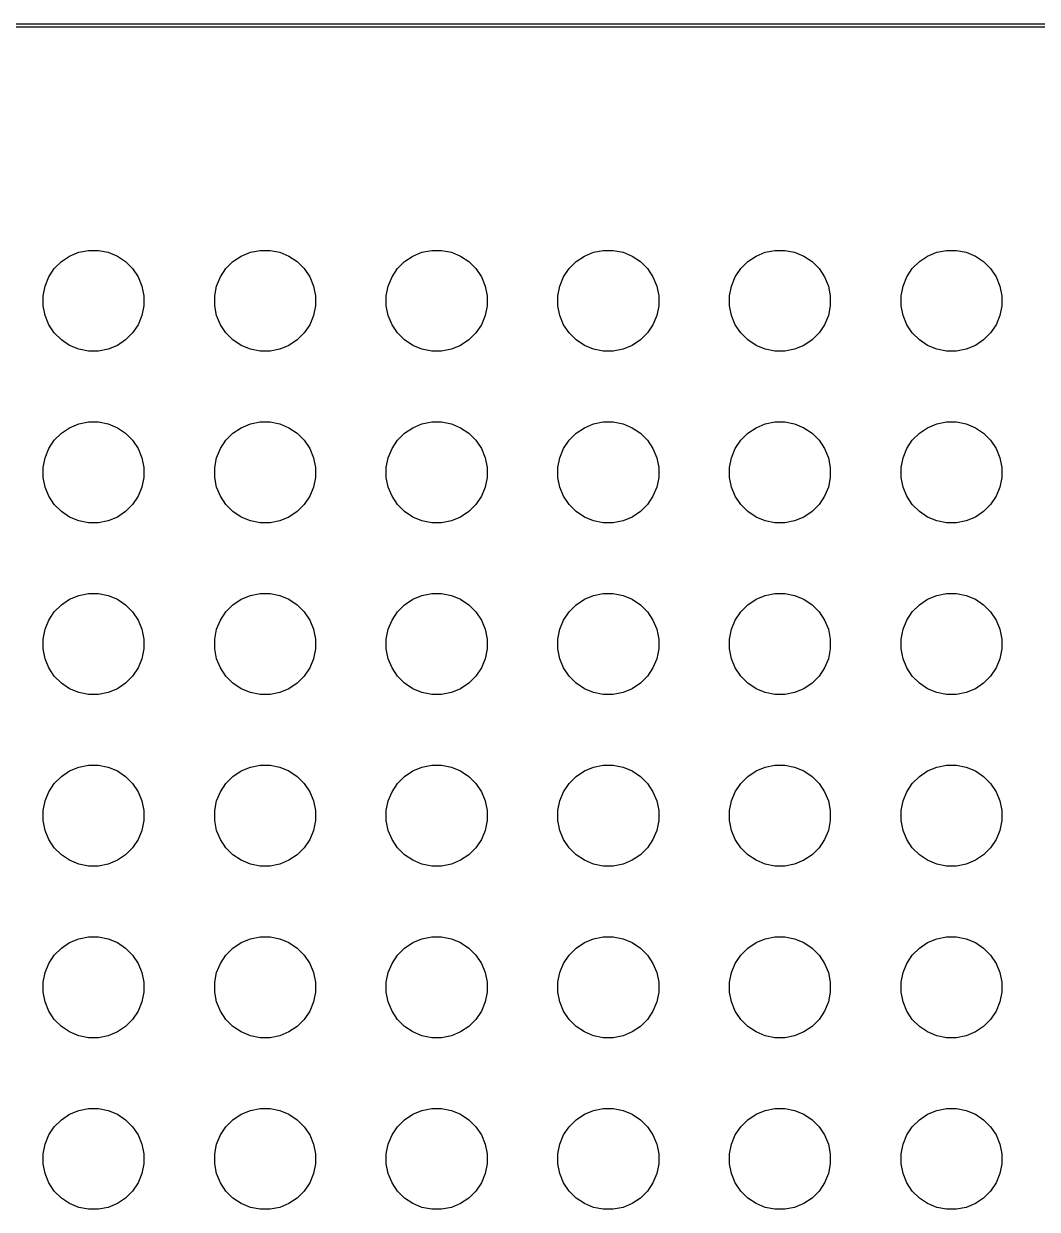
# Model space of a CAD drawing. Header units: millimetres. Extents: x 68 to 175, y -162 to -92.
# Drawn here: x 111.31 to 126.31, y -109.06 to -91.52 of the extents above; entities that cross this region are included whole.
import ezdxf

# ---------------------------------------------------------------- set-up
doc = ezdxf.new("R2010")
doc.units = ezdxf.units.MM
doc.layers.add('Edge.Cuts', color=254, linetype='CONTINUOUS', true_color=0xd0d2cd)

msp = doc.modelspace()

# ---------------------------------------------------------------- linework, layer by layer
at = {"layer": 'Edge.Cuts', "linetype": 'CONTINUOUS'}
for p, q in [((68.199199, -91.5186), (174.599999, -91.515)), ((174.575, -91.565), (68.224193, -91.568599)), ((111.988452, -94.954468), (112.124286, -94.898204)), ((112.124286, -94.898204), (112.268487, -94.86952)), ((112.268487, -94.86952), (112.415513, -94.86952)), ((112.415513, -94.86952), (112.559714, -94.898204)), ((112.559714, -94.898204), (112.695548, -94.954468)), ((114.528452, -94.954468), (114.664286, -94.898204)), ((114.664286, -94.898204), (114.808487, -94.86952)), ((114.808487, -94.86952), (114.955513, -94.86952)), ((114.955513, -94.86952), (115.099714, -94.898204)), ((115.099714, -94.898204), (115.235548, -94.954468)), ((117.068452, -94.954468), (117.204286, -94.898204)), ((117.204286, -94.898204), (117.348487, -94.86952)), ((117.348487, -94.86952), (117.495513, -94.86952)), ((117.495513, -94.86952), (117.639714, -94.898204)), ((117.639714, -94.898204), (117.775548, -94.954468)), ((119.608452, -94.954468), (119.744286, -94.898204)), ((119.744286, -94.898204), (119.888487, -94.86952)), ((119.888487, -94.86952), (120.035513, -94.86952)), ((120.035513, -94.86952), (120.179714, -94.898204)), ((120.179714, -94.898204), (120.315548, -94.954468)), ((122.148452, -94.954468), (122.284286, -94.898204)), ((122.284286, -94.898204), (122.428487, -94.86952)), ((122.428487, -94.86952), (122.575513, -94.86952)), ((122.575513, -94.86952), (122.719714, -94.898204)), ((122.719714, -94.898204), (122.855548, -94.954468)), ((124.688452, -94.954468), (124.824286, -94.898204)), ((124.824286, -94.898204), (124.968487, -94.86952)), ((124.968487, -94.86952), (125.115513, -94.86952)), ((125.115513, -94.86952), (125.259714, -94.898204)), ((125.259714, -94.898204), (125.395548, -94.954468)), ((111.762242, -95.140114), (111.866205, -95.036151)), ((111.866205, -95.036151), (111.988452, -94.954468)), ((112.695548, -94.954468), (112.817795, -95.036151)), ((112.817795, -95.036151), (112.921758, -95.140114)), ((114.302242, -95.140114), (114.406205, -95.036151)), ((114.406205, -95.036151), (114.528452, -94.954468)), ((115.235548, -94.954468), (115.357795, -95.036151)), ((115.357795, -95.036151), (115.461758, -95.140114)), ((116.842242, -95.140114), (116.946205, -95.036151)), ((116.946205, -95.036151), (117.068452, -94.954468)), ((117.775548, -94.954468), (117.897795, -95.036151)), ((117.897795, -95.036151), (118.001758, -95.140114)), ((119.382242, -95.140114), (119.486205, -95.036151)), ((119.486205, -95.036151), (119.608452, -94.954468)), ((120.315548, -94.954468), (120.437795, -95.036151)), ((120.437795, -95.036151), (120.541758, -95.140114)), ((121.922242, -95.140114), (122.026205, -95.036151)), ((122.026205, -95.036151), (122.148452, -94.954468)), ((122.855548, -94.954468), (122.977795, -95.036151)), ((122.977795, -95.036151), (123.081758, -95.140114)), ((124.462242, -95.140114), (124.566205, -95.036151)), ((124.566205, -95.036151), (124.688452, -94.954468)), ((125.395548, -94.954468), (125.517795, -95.036151)), ((125.517795, -95.036151), (125.621758, -95.140114)), ((111.624295, -95.398195), (111.680559, -95.262361)), ((111.680559, -95.262361), (111.762242, -95.140114)), ((112.921758, -95.140114), (113.003441, -95.262361)), ((113.003441, -95.262361), (113.059705, -95.398195)), ((114.164295, -95.398195), (114.220559, -95.262361)), ((114.220559, -95.262361), (114.302242, -95.140114)), ((115.461758, -95.140114), (115.543441, -95.262361)), ((115.543441, -95.262361), (115.599705, -95.398195)), ((116.704295, -95.398195), (116.760559, -95.262361)), ((116.760559, -95.262361), (116.842242, -95.140114)), ((118.001758, -95.140114), (118.083441, -95.262361)), ((118.083441, -95.262361), (118.139705, -95.398195)), ((119.244295, -95.398195), (119.300559, -95.262361)), ((119.300559, -95.262361), (119.382242, -95.140114)), ((120.541758, -95.140114), (120.623441, -95.262361)), ((120.623441, -95.262361), (120.679705, -95.398195)), ((121.784295, -95.398195), (121.840559, -95.262361)), ((121.840559, -95.262361), (121.922242, -95.140114)), ((123.081758, -95.140114), (123.163441, -95.262361)), ((123.163441, -95.262361), (123.219705, -95.398195)), ((124.324295, -95.398195), (124.380559, -95.262361)), ((124.380559, -95.262361), (124.462242, -95.140114)), ((125.621758, -95.140114), (125.703441, -95.262361)), ((125.703441, -95.262361), (125.759705, -95.398195)), ((111.595611, -95.542396), (111.624295, -95.398195)), ((113.059705, -95.398195), (113.088389, -95.542396)), ((114.135611, -95.542396), (114.164295, -95.398195)), ((115.599705, -95.398195), (115.628389, -95.542396)), ((116.675611, -95.542396), (116.704295, -95.398195)), ((118.139705, -95.398195), (118.168389, -95.542396)), ((119.215611, -95.542396), (119.244295, -95.398195)), ((120.679705, -95.398195), (120.708389, -95.542396)), ((121.755611, -95.542396), (121.784295, -95.398195)), ((123.219705, -95.398195), (123.248389, -95.542396)), ((124.295611, -95.542396), (124.324295, -95.398195)), ((125.759705, -95.398195), (125.788389, -95.542396)), ((111.595611, -95.689422), (111.595611, -95.542396)), ((113.088389, -95.542396), (113.088389, -95.689422)), ((114.135611, -95.689422), (114.135611, -95.542396)), ((115.628389, -95.542396), (115.628389, -95.689422)), ((116.675611, -95.689422), (116.675611, -95.542396)), ((118.168389, -95.542396), (118.168389, -95.689422)), ((119.215611, -95.689422), (119.215611, -95.542396)), ((120.708389, -95.542396), (120.708389, -95.689422)), ((121.755611, -95.689422), (121.755611, -95.542396)), ((123.248389, -95.542396), (123.248389, -95.689422)), ((124.295611, -95.689422), (124.295611, -95.542396)), ((125.788389, -95.542396), (125.788389, -95.689422)), ((111.624295, -95.833623), (111.595611, -95.689422)), ((113.088389, -95.689422), (113.059705, -95.833623)), ((114.164295, -95.833623), (114.135611, -95.689422)), ((115.628389, -95.689422), (115.599705, -95.833623)), ((116.704295, -95.833623), (116.675611, -95.689422)), ((118.168389, -95.689422), (118.139705, -95.833623)), ((119.244295, -95.833623), (119.215611, -95.689422)), ((120.708389, -95.689422), (120.679705, -95.833623)), ((121.784295, -95.833623), (121.755611, -95.689422)), ((123.248389, -95.689422), (123.219705, -95.833623)), ((124.324295, -95.833623), (124.295611, -95.689422)), ((125.788389, -95.689422), (125.759705, -95.833623)), ((111.680559, -95.969457), (111.624295, -95.833623)), ((111.762242, -96.091704), (111.680559, -95.969457)), ((113.003441, -95.969457), (112.921758, -96.091704)), ((113.059705, -95.833623), (113.003441, -95.969457)), ((114.220559, -95.969457), (114.164295, -95.833623)), ((114.302242, -96.091704), (114.220559, -95.969457)), ((115.543441, -95.969457), (115.461758, -96.091704)), ((115.599705, -95.833623), (115.543441, -95.969457)), ((116.760559, -95.969457), (116.704295, -95.833623)), ((116.842242, -96.091704), (116.760559, -95.969457)), ((118.083441, -95.969457), (118.001758, -96.091704)), ((118.139705, -95.833623), (118.083441, -95.969457)), ((119.300559, -95.969457), (119.244295, -95.833623)), ((119.382242, -96.091704), (119.300559, -95.969457)), ((120.623441, -95.969457), (120.541758, -96.091704)), ((120.679705, -95.833623), (120.623441, -95.969457)), ((121.840559, -95.969457), (121.784295, -95.833623)), ((121.922242, -96.091704), (121.840559, -95.969457)), ((123.163441, -95.969457), (123.081758, -96.091704)), ((123.219705, -95.833623), (123.163441, -95.969457)), ((124.380559, -95.969457), (124.324295, -95.833623)), ((124.462242, -96.091704), (124.380559, -95.969457)), ((125.703441, -95.969457), (125.621758, -96.091704)), ((125.759705, -95.833623), (125.703441, -95.969457)), ((111.866205, -96.195667), (111.762242, -96.091704)), ((112.921758, -96.091704), (112.817795, -96.195667)), ((114.406205, -96.195667), (114.302242, -96.091704)), ((115.461758, -96.091704), (115.357795, -96.195667)), ((116.946205, -96.195667), (116.842242, -96.091704)), ((118.001758, -96.091704), (117.897795, -96.195667)), ((119.486205, -96.195667), (119.382242, -96.091704)), ((120.541758, -96.091704), (120.437795, -96.195667)), ((122.026205, -96.195667), (121.922242, -96.091704)), ((123.081758, -96.091704), (122.977795, -96.195667)), ((124.566205, -96.195667), (124.462242, -96.091704)), ((125.621758, -96.091704), (125.517795, -96.195667)), ((111.988452, -96.27735), (111.866205, -96.195667)), ((112.124286, -96.333614), (111.988452, -96.27735)), ((112.268487, -96.362298), (112.124286, -96.333614)), ((112.559714, -96.333614), (112.415513, -96.362298)), ((112.695548, -96.27735), (112.559714, -96.333614)), ((112.817795, -96.195667), (112.695548, -96.27735)), ((114.528452, -96.27735), (114.406205, -96.195667)), ((114.664286, -96.333614), (114.528452, -96.27735)), ((114.808487, -96.362298), (114.664286, -96.333614)), ((115.099714, -96.333614), (114.955513, -96.362298)), ((115.235548, -96.27735), (115.099714, -96.333614)), ((115.357795, -96.195667), (115.235548, -96.27735)), ((117.068452, -96.27735), (116.946205, -96.195667)), ((117.204286, -96.333614), (117.068452, -96.27735)), ((117.348487, -96.362298), (117.204286, -96.333614)), ((117.639714, -96.333614), (117.495513, -96.362298)), ((117.775548, -96.27735), (117.639714, -96.333614)), ((117.897795, -96.195667), (117.775548, -96.27735)), ((119.608452, -96.27735), (119.486205, -96.195667)), ((119.744286, -96.333614), (119.608452, -96.27735)), ((119.888487, -96.362298), (119.744286, -96.333614)), ((120.179714, -96.333614), (120.035513, -96.362298)), ((120.315548, -96.27735), (120.179714, -96.333614)), ((120.437795, -96.195667), (120.315548, -96.27735)), ((122.148452, -96.27735), (122.026205, -96.195667)), ((122.284286, -96.333614), (122.148452, -96.27735)), ((122.428487, -96.362298), (122.284286, -96.333614)), ((122.719714, -96.333614), (122.575513, -96.362298)), ((122.855548, -96.27735), (122.719714, -96.333614)), ((122.977795, -96.195667), (122.855548, -96.27735)), ((124.688452, -96.27735), (124.566205, -96.195667)), ((124.824286, -96.333614), (124.688452, -96.27735)), ((124.968487, -96.362298), (124.824286, -96.333614)), ((125.259714, -96.333614), (125.115513, -96.362298)), ((125.395548, -96.27735), (125.259714, -96.333614)), ((125.517795, -96.195667), (125.395548, -96.27735)), ((112.415513, -96.362298), (112.268487, -96.362298)), ((114.955513, -96.362298), (114.808487, -96.362298)), ((117.495513, -96.362298), (117.348487, -96.362298)), ((120.035513, -96.362298), (119.888487, -96.362298)), ((122.575513, -96.362298), (122.428487, -96.362298)), ((125.115513, -96.362298), (124.968487, -96.362298)), ((111.866205, -97.576151), (111.988452, -97.494468)), ((111.988452, -97.494468), (112.124286, -97.438204)), ((112.124286, -97.438204), (112.268487, -97.40952)), ((112.268487, -97.40952), (112.415513, -97.40952)), ((112.415513, -97.40952), (112.559714, -97.438204)), ((112.559714, -97.438204), (112.695548, -97.494468)), ((112.695548, -97.494468), (112.817795, -97.576151)), ((114.406205, -97.576151), (114.528452, -97.494468)), ((114.528452, -97.494468), (114.664286, -97.438204)), ((114.664286, -97.438204), (114.808487, -97.40952)), ((114.808487, -97.40952), (114.955513, -97.40952)), ((114.955513, -97.40952), (115.099714, -97.438204)), ((115.099714, -97.438204), (115.235548, -97.494468)), ((115.235548, -97.494468), (115.357795, -97.576151)), ((116.946205, -97.576151), (117.068452, -97.494468)), ((117.068452, -97.494468), (117.204286, -97.438204)), ((117.204286, -97.438204), (117.348487, -97.40952)), ((117.348487, -97.40952), (117.495513, -97.40952)), ((117.495513, -97.40952), (117.639714, -97.438204)), ((117.639714, -97.438204), (117.775548, -97.494468)), ((117.775548, -97.494468), (117.897795, -97.576151)), ((119.486205, -97.576151), (119.608452, -97.494468)), ((119.608452, -97.494468), (119.744286, -97.438204)), ((119.744286, -97.438204), (119.888487, -97.40952)), ((119.888487, -97.40952), (120.035513, -97.40952)), ((120.035513, -97.40952), (120.179714, -97.438204)), ((120.179714, -97.438204), (120.315548, -97.494468)), ((120.315548, -97.494468), (120.437795, -97.576151)), ((122.026205, -97.576151), (122.148452, -97.494468)), ((122.148452, -97.494468), (122.284286, -97.438204)), ((122.284286, -97.438204), (122.428487, -97.40952)), ((122.428487, -97.40952), (122.575513, -97.40952)), ((122.575513, -97.40952), (122.719714, -97.438204)), ((122.719714, -97.438204), (122.855548, -97.494468)), ((122.855548, -97.494468), (122.977795, -97.576151)), ((124.566205, -97.576151), (124.688452, -97.494468)), ((124.688452, -97.494468), (124.824286, -97.438204)), ((124.824286, -97.438204), (124.968487, -97.40952)), ((124.968487, -97.40952), (125.115513, -97.40952)), ((125.115513, -97.40952), (125.259714, -97.438204)), ((125.259714, -97.438204), (125.395548, -97.494468)), ((125.395548, -97.494468), (125.517795, -97.576151)), ((111.680559, -97.802361), (111.762242, -97.680114)), ((111.762242, -97.680114), (111.866205, -97.576151)), ((112.817795, -97.576151), (112.921758, -97.680114)), ((112.921758, -97.680114), (113.003441, -97.802361)), ((114.220559, -97.802361), (114.302242, -97.680114)), ((114.302242, -97.680114), (114.406205, -97.576151)), ((115.357795, -97.576151), (115.461758, -97.680114)), ((115.461758, -97.680114), (115.543441, -97.802361)), ((116.760559, -97.802361), (116.842242, -97.680114)), ((116.842242, -97.680114), (116.946205, -97.576151)), ((117.897795, -97.576151), (118.001758, -97.680114)), ((118.001758, -97.680114), (118.083441, -97.802361)), ((119.300559, -97.802361), (119.382242, -97.680114)), ((119.382242, -97.680114), (119.486205, -97.576151)), ((120.437795, -97.576151), (120.541758, -97.680114)), ((120.541758, -97.680114), (120.623441, -97.802361)), ((121.840559, -97.802361), (121.922242, -97.680114)), ((121.922242, -97.680114), (122.026205, -97.576151)), ((122.977795, -97.576151), (123.081758, -97.680114)), ((123.081758, -97.680114), (123.163441, -97.802361)), ((124.380559, -97.802361), (124.462242, -97.680114)), ((124.462242, -97.680114), (124.566205, -97.576151)), ((125.517795, -97.576151), (125.621758, -97.680114)), ((125.621758, -97.680114), (125.703441, -97.802361)), ((111.624295, -97.938195), (111.680559, -97.802361)), ((113.003441, -97.802361), (113.059705, -97.938195)), ((114.164295, -97.938195), (114.220559, -97.802361)), ((115.543441, -97.802361), (115.599705, -97.938195)), ((116.704295, -97.938195), (116.760559, -97.802361)), ((118.083441, -97.802361), (118.139705, -97.938195)), ((119.244295, -97.938195), (119.300559, -97.802361)), ((120.623441, -97.802361), (120.679705, -97.938195)), ((121.784295, -97.938195), (121.840559, -97.802361)), ((123.163441, -97.802361), (123.219705, -97.938195)), ((124.324295, -97.938195), (124.380559, -97.802361)), ((125.703441, -97.802361), (125.759705, -97.938195)), ((111.595611, -98.082396), (111.624295, -97.938195)), ((111.595611, -98.229422), (111.595611, -98.082396)), ((113.059705, -97.938195), (113.088389, -98.082396)), ((113.088389, -98.082396), (113.088389, -98.229422)), ((114.135611, -98.082396), (114.164295, -97.938195)), ((114.135611, -98.229422), (114.135611, -98.082396)), ((115.599705, -97.938195), (115.628389, -98.082396)), ((115.628389, -98.082396), (115.628389, -98.229422)), ((116.675611, -98.082396), (116.704295, -97.938195)), ((116.675611, -98.229422), (116.675611, -98.082396)), ((118.139705, -97.938195), (118.168389, -98.082396)), ((118.168389, -98.082396), (118.168389, -98.229422)), ((119.215611, -98.082396), (119.244295, -97.938195)), ((119.215611, -98.229422), (119.215611, -98.082396)), ((120.679705, -97.938195), (120.708389, -98.082396)), ((120.708389, -98.082396), (120.708389, -98.229422)), ((121.755611, -98.082396), (121.784295, -97.938195)), ((121.755611, -98.229422), (121.755611, -98.082396)), ((123.219705, -97.938195), (123.248389, -98.082396)), ((123.248389, -98.082396), (123.248389, -98.229422)), ((124.295611, -98.082396), (124.324295, -97.938195)), ((124.295611, -98.229422), (124.295611, -98.082396)), ((125.759705, -97.938195), (125.788389, -98.082396)), ((125.788389, -98.082396), (125.788389, -98.229422)), ((111.624295, -98.373623), (111.595611, -98.229422)), ((113.088389, -98.229422), (113.059705, -98.373623)), ((114.164295, -98.373623), (114.135611, -98.229422)), ((115.628389, -98.229422), (115.599705, -98.373623)), ((116.704295, -98.373623), (116.675611, -98.229422)), ((118.168389, -98.229422), (118.139705, -98.373623)), ((119.244295, -98.373623), (119.215611, -98.229422)), ((120.708389, -98.229422), (120.679705, -98.373623)), ((121.784295, -98.373623), (121.755611, -98.229422)), ((123.248389, -98.229422), (123.219705, -98.373623)), ((124.324295, -98.373623), (124.295611, -98.229422)), ((125.788389, -98.229422), (125.759705, -98.373623)), ((111.680559, -98.509457), (111.624295, -98.373623)), ((113.059705, -98.373623), (113.003441, -98.509457)), ((114.220559, -98.509457), (114.164295, -98.373623)), ((115.599705, -98.373623), (115.543441, -98.509457)), ((116.760559, -98.509457), (116.704295, -98.373623)), ((118.139705, -98.373623), (118.083441, -98.509457)), ((119.300559, -98.509457), (119.244295, -98.373623)), ((120.679705, -98.373623), (120.623441, -98.509457)), ((121.840559, -98.509457), (121.784295, -98.373623)), ((123.219705, -98.373623), (123.163441, -98.509457)), ((124.380559, -98.509457), (124.324295, -98.373623)), ((125.759705, -98.373623), (125.703441, -98.509457)), ((111.762242, -98.631704), (111.680559, -98.509457)), ((113.003441, -98.509457), (112.921758, -98.631704)), ((114.302242, -98.631704), (114.220559, -98.509457)), ((115.543441, -98.509457), (115.461758, -98.631704)), ((116.842242, -98.631704), (116.760559, -98.509457)), ((118.083441, -98.509457), (118.001758, -98.631704)), ((119.382242, -98.631704), (119.300559, -98.509457)), ((120.623441, -98.509457), (120.541758, -98.631704)), ((121.922242, -98.631704), (121.840559, -98.509457)), ((123.163441, -98.509457), (123.081758, -98.631704)), ((124.462242, -98.631704), (124.380559, -98.509457)), ((125.703441, -98.509457), (125.621758, -98.631704)), ((111.866205, -98.735667), (111.762242, -98.631704)), ((111.988452, -98.81735), (111.866205, -98.735667)), ((112.817795, -98.735667), (112.695548, -98.81735)), ((112.921758, -98.631704), (112.817795, -98.735667)), ((114.406205, -98.735667), (114.302242, -98.631704)), ((114.528452, -98.81735), (114.406205, -98.735667)), ((115.357795, -98.735667), (115.235548, -98.81735)), ((115.461758, -98.631704), (115.357795, -98.735667)), ((116.946205, -98.735667), (116.842242, -98.631704)), ((117.068452, -98.81735), (116.946205, -98.735667)), ((117.897795, -98.735667), (117.775548, -98.81735)), ((118.001758, -98.631704), (117.897795, -98.735667)), ((119.486205, -98.735667), (119.382242, -98.631704)), ((119.608452, -98.81735), (119.486205, -98.735667)), ((120.437795, -98.735667), (120.315548, -98.81735)), ((120.541758, -98.631704), (120.437795, -98.735667)), ((122.026205, -98.735667), (121.922242, -98.631704)), ((122.148452, -98.81735), (122.026205, -98.735667)), ((122.977795, -98.735667), (122.855548, -98.81735)), ((123.081758, -98.631704), (122.977795, -98.735667)), ((124.566205, -98.735667), (124.462242, -98.631704)), ((124.688452, -98.81735), (124.566205, -98.735667)), ((125.517795, -98.735667), (125.395548, -98.81735)), ((125.621758, -98.631704), (125.517795, -98.735667)), ((112.124286, -98.873614), (111.988452, -98.81735)), ((112.268487, -98.902298), (112.124286, -98.873614)), ((112.415513, -98.902298), (112.268487, -98.902298)), ((112.559714, -98.873614), (112.415513, -98.902298)), ((112.695548, -98.81735), (112.559714, -98.873614)), ((114.664286, -98.873614), (114.528452, -98.81735)), ((114.808487, -98.902298), (114.664286, -98.873614)), ((114.955513, -98.902298), (114.808487, -98.902298)), ((115.099714, -98.873614), (114.955513, -98.902298)), ((115.235548, -98.81735), (115.099714, -98.873614)), ((117.204286, -98.873614), (117.068452, -98.81735)), ((117.348487, -98.902298), (117.204286, -98.873614)), ((117.495513, -98.902298), (117.348487, -98.902298)), ((117.639714, -98.873614), (117.495513, -98.902298)), ((117.775548, -98.81735), (117.639714, -98.873614)), ((119.744286, -98.873614), (119.608452, -98.81735)), ((119.888487, -98.902298), (119.744286, -98.873614)), ((120.035513, -98.902298), (119.888487, -98.902298)), ((120.179714, -98.873614), (120.035513, -98.902298)), ((120.315548, -98.81735), (120.179714, -98.873614)), ((122.284286, -98.873614), (122.148452, -98.81735)), ((122.428487, -98.902298), (122.284286, -98.873614)), ((122.575513, -98.902298), (122.428487, -98.902298)), ((122.719714, -98.873614), (122.575513, -98.902298)), ((122.855548, -98.81735), (122.719714, -98.873614)), ((124.824286, -98.873614), (124.688452, -98.81735)), ((124.968487, -98.902298), (124.824286, -98.873614)), ((125.115513, -98.902298), (124.968487, -98.902298)), ((125.259714, -98.873614), (125.115513, -98.902298)), ((125.395548, -98.81735), (125.259714, -98.873614)), ((111.988452, -100.034468), (112.124286, -99.978204)), ((112.124286, -99.978204), (112.268487, -99.94952)), ((112.268487, -99.94952), (112.415513, -99.94952)), ((112.415513, -99.94952), (112.559714, -99.978204)), ((112.559714, -99.978204), (112.695548, -100.034468)), ((114.528452, -100.034468), (114.664286, -99.978204)), ((114.664286, -99.978204), (114.808487, -99.94952)), ((114.808487, -99.94952), (114.955513, -99.94952)), ((114.955513, -99.94952), (115.099714, -99.978204)), ((115.099714, -99.978204), (115.235548, -100.034468)), ((117.068452, -100.034468), (117.204286, -99.978204)), ((117.204286, -99.978204), (117.348487, -99.94952)), ((117.348487, -99.94952), (117.495513, -99.94952)), ((117.495513, -99.94952), (117.639714, -99.978204)), ((117.639714, -99.978204), (117.775548, -100.034468)), ((119.608452, -100.034468), (119.744286, -99.978204)), ((119.744286, -99.978204), (119.888487, -99.94952)), ((119.888487, -99.94952), (120.035513, -99.94952)), ((120.035513, -99.94952), (120.179714, -99.978204)), ((120.179714, -99.978204), (120.315548, -100.034468)), ((122.148452, -100.034468), (122.284286, -99.978204)), ((122.284286, -99.978204), (122.428487, -99.94952)), ((122.428487, -99.94952), (122.575513, -99.94952)), ((122.575513, -99.94952), (122.719714, -99.978204)), ((122.719714, -99.978204), (122.855548, -100.034468)), ((124.688452, -100.034468), (124.824286, -99.978204)), ((124.824286, -99.978204), (124.968487, -99.94952)), ((124.968487, -99.94952), (125.115513, -99.94952)), ((125.115513, -99.94952), (125.259714, -99.978204)), ((125.259714, -99.978204), (125.395548, -100.034468)), ((111.762242, -100.220114), (111.866205, -100.116151)), ((111.866205, -100.116151), (111.988452, -100.034468)), ((112.695548, -100.034468), (112.817795, -100.116151)), ((112.817795, -100.116151), (112.921758, -100.220114)), ((114.302242, -100.220114), (114.406205, -100.116151)), ((114.406205, -100.116151), (114.528452, -100.034468)), ((115.235548, -100.034468), (115.357795, -100.116151)), ((115.357795, -100.116151), (115.461758, -100.220114)), ((116.842242, -100.220114), (116.946205, -100.116151)), ((116.946205, -100.116151), (117.068452, -100.034468)), ((117.775548, -100.034468), (117.897795, -100.116151)), ((117.897795, -100.116151), (118.001758, -100.220114)), ((119.382242, -100.220114), (119.486205, -100.116151)), ((119.486205, -100.116151), (119.608452, -100.034468)), ((120.315548, -100.034468), (120.437795, -100.116151)), ((120.437795, -100.116151), (120.541758, -100.220114)), ((121.922242, -100.220114), (122.026205, -100.116151)), ((122.026205, -100.116151), (122.148452, -100.034468)), ((122.855548, -100.034468), (122.977795, -100.116151)), ((122.977795, -100.116151), (123.081758, -100.220114)), ((124.462242, -100.220114), (124.566205, -100.116151)), ((124.566205, -100.116151), (124.688452, -100.034468)), ((125.395548, -100.034468), (125.517795, -100.116151)), ((125.517795, -100.116151), (125.621758, -100.220114)), ((111.624295, -100.478195), (111.680559, -100.342361)), ((111.680559, -100.342361), (111.762242, -100.220114)), ((112.921758, -100.220114), (113.003441, -100.342361)), ((113.003441, -100.342361), (113.059705, -100.478195)), ((114.164295, -100.478195), (114.220559, -100.342361)), ((114.220559, -100.342361), (114.302242, -100.220114)), ((115.461758, -100.220114), (115.543441, -100.342361)), ((115.543441, -100.342361), (115.599705, -100.478195)), ((116.704295, -100.478195), (116.760559, -100.342361)), ((116.760559, -100.342361), (116.842242, -100.220114)), ((118.001758, -100.220114), (118.083441, -100.342361)), ((118.083441, -100.342361), (118.139705, -100.478195)), ((119.244295, -100.478195), (119.300559, -100.342361)), ((119.300559, -100.342361), (119.382242, -100.220114)), ((120.541758, -100.220114), (120.623441, -100.342361)), ((120.623441, -100.342361), (120.679705, -100.478195)), ((121.784295, -100.478195), (121.840559, -100.342361)), ((121.840559, -100.342361), (121.922242, -100.220114)), ((123.081758, -100.220114), (123.163441, -100.342361)), ((123.163441, -100.342361), (123.219705, -100.478195)), ((124.324295, -100.478195), (124.380559, -100.342361)), ((124.380559, -100.342361), (124.462242, -100.220114)), ((125.621758, -100.220114), (125.703441, -100.342361)), ((125.703441, -100.342361), (125.759705, -100.478195)), ((111.595611, -100.622396), (111.624295, -100.478195)), ((113.059705, -100.478195), (113.088389, -100.622396)), ((114.135611, -100.622396), (114.164295, -100.478195)), ((115.599705, -100.478195), (115.628389, -100.622396)), ((116.675611, -100.622396), (116.704295, -100.478195)), ((118.139705, -100.478195), (118.168389, -100.622396)), ((119.215611, -100.622396), (119.244295, -100.478195)), ((120.679705, -100.478195), (120.708389, -100.622396)), ((121.755611, -100.622396), (121.784295, -100.478195)), ((123.219705, -100.478195), (123.248389, -100.622396)), ((124.295611, -100.622396), (124.324295, -100.478195)), ((125.759705, -100.478195), (125.788389, -100.622396)), ((111.595611, -100.769422), (111.595611, -100.622396)), ((113.088389, -100.622396), (113.088389, -100.769422)), ((114.135611, -100.769422), (114.135611, -100.622396)), ((115.628389, -100.622396), (115.628389, -100.769422)), ((116.675611, -100.769422), (116.675611, -100.622396)), ((118.168389, -100.622396), (118.168389, -100.769422)), ((119.215611, -100.769422), (119.215611, -100.622396)), ((120.708389, -100.622396), (120.708389, -100.769422)), ((121.755611, -100.769422), (121.755611, -100.622396)), ((123.248389, -100.622396), (123.248389, -100.769422)), ((124.295611, -100.769422), (124.295611, -100.622396)), ((125.788389, -100.622396), (125.788389, -100.769422)), ((111.624295, -100.913623), (111.595611, -100.769422)), ((113.088389, -100.769422), (113.059705, -100.913623)), ((114.164295, -100.913623), (114.135611, -100.769422)), ((115.628389, -100.769422), (115.599705, -100.913623)), ((116.704295, -100.913623), (116.675611, -100.769422)), ((118.168389, -100.769422), (118.139705, -100.913623)), ((119.244295, -100.913623), (119.215611, -100.769422)), ((120.708389, -100.769422), (120.679705, -100.913623)), ((121.784295, -100.913623), (121.755611, -100.769422)), ((123.248389, -100.769422), (123.219705, -100.913623)), ((124.324295, -100.913623), (124.295611, -100.769422)), ((125.788389, -100.769422), (125.759705, -100.913623)), ((111.680559, -101.049457), (111.624295, -100.913623)), ((111.762242, -101.171704), (111.680559, -101.049457)), ((113.003441, -101.049457), (112.921758, -101.171704)), ((113.059705, -100.913623), (113.003441, -101.049457)), ((114.220559, -101.049457), (114.164295, -100.913623)), ((114.302242, -101.171704), (114.220559, -101.049457)), ((115.543441, -101.049457), (115.461758, -101.171704)), ((115.599705, -100.913623), (115.543441, -101.049457)), ((116.760559, -101.049457), (116.704295, -100.913623)), ((116.842242, -101.171704), (116.760559, -101.049457)), ((118.083441, -101.049457), (118.001758, -101.171704)), ((118.139705, -100.913623), (118.083441, -101.049457)), ((119.300559, -101.049457), (119.244295, -100.913623)), ((119.382242, -101.171704), (119.300559, -101.049457)), ((120.623441, -101.049457), (120.541758, -101.171704)), ((120.679705, -100.913623), (120.623441, -101.049457)), ((121.840559, -101.049457), (121.784295, -100.913623)), ((121.922242, -101.171704), (121.840559, -101.049457)), ((123.163441, -101.049457), (123.081758, -101.171704)), ((123.219705, -100.913623), (123.163441, -101.049457)), ((124.380559, -101.049457), (124.324295, -100.913623)), ((124.462242, -101.171704), (124.380559, -101.049457)), ((125.703441, -101.049457), (125.621758, -101.171704)), ((125.759705, -100.913623), (125.703441, -101.049457)), ((111.866205, -101.275667), (111.762242, -101.171704)), ((112.921758, -101.171704), (112.817795, -101.275667)), ((114.406205, -101.275667), (114.302242, -101.171704)), ((115.461758, -101.171704), (115.357795, -101.275667)), ((116.946205, -101.275667), (116.842242, -101.171704)), ((118.001758, -101.171704), (117.897795, -101.275667)), ((119.486205, -101.275667), (119.382242, -101.171704)), ((120.541758, -101.171704), (120.437795, -101.275667)), ((122.026205, -101.275667), (121.922242, -101.171704)), ((123.081758, -101.171704), (122.977795, -101.275667)), ((124.566205, -101.275667), (124.462242, -101.171704)), ((125.621758, -101.171704), (125.517795, -101.275667)), ((111.988452, -101.35735), (111.866205, -101.275667)), ((112.124286, -101.413614), (111.988452, -101.35735)), ((112.268487, -101.442298), (112.124286, -101.413614)), ((112.559714, -101.413614), (112.415513, -101.442298)), ((112.695548, -101.35735), (112.559714, -101.413614)), ((112.817795, -101.275667), (112.695548, -101.35735)), ((114.528452, -101.35735), (114.406205, -101.275667)), ((114.664286, -101.413614), (114.528452, -101.35735)), ((114.808487, -101.442298), (114.664286, -101.413614)), ((115.099714, -101.413614), (114.955513, -101.442298)), ((115.235548, -101.35735), (115.099714, -101.413614)), ((115.357795, -101.275667), (115.235548, -101.35735)), ((117.068452, -101.35735), (116.946205, -101.275667)), ((117.204286, -101.413614), (117.068452, -101.35735)), ((117.348487, -101.442298), (117.204286, -101.413614)), ((117.639714, -101.413614), (117.495513, -101.442298)), ((117.775548, -101.35735), (117.639714, -101.413614)), ((117.897795, -101.275667), (117.775548, -101.35735)), ((119.608452, -101.35735), (119.486205, -101.275667)), ((119.744286, -101.413614), (119.608452, -101.35735)), ((119.888487, -101.442298), (119.744286, -101.413614)), ((120.179714, -101.413614), (120.035513, -101.442298)), ((120.315548, -101.35735), (120.179714, -101.413614)), ((120.437795, -101.275667), (120.315548, -101.35735)), ((122.148452, -101.35735), (122.026205, -101.275667)), ((122.284286, -101.413614), (122.148452, -101.35735)), ((122.428487, -101.442298), (122.284286, -101.413614)), ((122.719714, -101.413614), (122.575513, -101.442298)), ((122.855548, -101.35735), (122.719714, -101.413614)), ((122.977795, -101.275667), (122.855548, -101.35735)), ((124.688452, -101.35735), (124.566205, -101.275667)), ((124.824286, -101.413614), (124.688452, -101.35735)), ((124.968487, -101.442298), (124.824286, -101.413614)), ((125.259714, -101.413614), (125.115513, -101.442298)), ((125.395548, -101.35735), (125.259714, -101.413614)), ((125.517795, -101.275667), (125.395548, -101.35735)), ((112.415513, -101.442298), (112.268487, -101.442298)), ((114.955513, -101.442298), (114.808487, -101.442298)), ((117.495513, -101.442298), (117.348487, -101.442298)), ((120.035513, -101.442298), (119.888487, -101.442298)), ((122.575513, -101.442298), (122.428487, -101.442298)), ((125.115513, -101.442298), (124.968487, -101.442298)), ((111.866205, -102.656151), (111.988452, -102.574468)), ((111.988452, -102.574468), (112.124286, -102.518204)), ((112.124286, -102.518204), (112.268487, -102.48952)), ((112.268487, -102.48952), (112.415513, -102.48952)), ((112.415513, -102.48952), (112.559714, -102.518204)), ((112.559714, -102.518204), (112.695548, -102.574468)), ((112.695548, -102.574468), (112.817795, -102.656151)), ((114.406205, -102.656151), (114.528452, -102.574468)), ((114.528452, -102.574468), (114.664286, -102.518204)), ((114.664286, -102.518204), (114.808487, -102.48952)), ((114.808487, -102.48952), (114.955513, -102.48952)), ((114.955513, -102.48952), (115.099714, -102.518204)), ((115.099714, -102.518204), (115.235548, -102.574468)), ((115.235548, -102.574468), (115.357795, -102.656151)), ((116.946205, -102.656151), (117.068452, -102.574468)), ((117.068452, -102.574468), (117.204286, -102.518204)), ((117.204286, -102.518204), (117.348487, -102.48952)), ((117.348487, -102.48952), (117.495513, -102.48952)), ((117.495513, -102.48952), (117.639714, -102.518204)), ((117.639714, -102.518204), (117.775548, -102.574468)), ((117.775548, -102.574468), (117.897795, -102.656151)), ((119.486205, -102.656151), (119.608452, -102.574468)), ((119.608452, -102.574468), (119.744286, -102.518204)), ((119.744286, -102.518204), (119.888487, -102.48952)), ((119.888487, -102.48952), (120.035513, -102.48952)), ((120.035513, -102.48952), (120.179714, -102.518204)), ((120.179714, -102.518204), (120.315548, -102.574468)), ((120.315548, -102.574468), (120.437795, -102.656151)), ((122.026205, -102.656151), (122.148452, -102.574468)), ((122.148452, -102.574468), (122.284286, -102.518204)), ((122.284286, -102.518204), (122.428487, -102.48952)), ((122.428487, -102.48952), (122.575513, -102.48952)), ((122.575513, -102.48952), (122.719714, -102.518204)), ((122.719714, -102.518204), (122.855548, -102.574468)), ((122.855548, -102.574468), (122.977795, -102.656151)), ((124.566205, -102.656151), (124.688452, -102.574468)), ((124.688452, -102.574468), (124.824286, -102.518204)), ((124.824286, -102.518204), (124.968487, -102.48952)), ((124.968487, -102.48952), (125.115513, -102.48952)), ((125.115513, -102.48952), (125.259714, -102.518204)), ((125.259714, -102.518204), (125.395548, -102.574468)), ((125.395548, -102.574468), (125.517795, -102.656151)), ((111.680559, -102.882361), (111.762242, -102.760114)), ((111.762242, -102.760114), (111.866205, -102.656151)), ((112.817795, -102.656151), (112.921758, -102.760114)), ((112.921758, -102.760114), (113.003441, -102.882361)), ((114.220559, -102.882361), (114.302242, -102.760114)), ((114.302242, -102.760114), (114.406205, -102.656151)), ((115.357795, -102.656151), (115.461758, -102.760114)), ((115.461758, -102.760114), (115.543441, -102.882361)), ((116.760559, -102.882361), (116.842242, -102.760114)), ((116.842242, -102.760114), (116.946205, -102.656151)), ((117.897795, -102.656151), (118.001758, -102.760114)), ((118.001758, -102.760114), (118.083441, -102.882361)), ((119.300559, -102.882361), (119.382242, -102.760114)), ((119.382242, -102.760114), (119.486205, -102.656151)), ((120.437795, -102.656151), (120.541758, -102.760114)), ((120.541758, -102.760114), (120.623441, -102.882361)), ((121.840559, -102.882361), (121.922242, -102.760114)), ((121.922242, -102.760114), (122.026205, -102.656151)), ((122.977795, -102.656151), (123.081758, -102.760114)), ((123.081758, -102.760114), (123.163441, -102.882361)), ((124.380559, -102.882361), (124.462242, -102.760114)), ((124.462242, -102.760114), (124.566205, -102.656151)), ((125.517795, -102.656151), (125.621758, -102.760114)), ((125.621758, -102.760114), (125.703441, -102.882361)), ((111.624295, -103.018195), (111.680559, -102.882361)), ((113.003441, -102.882361), (113.059705, -103.018195)), ((114.164295, -103.018195), (114.220559, -102.882361)), ((115.543441, -102.882361), (115.599705, -103.018195)), ((116.704295, -103.018195), (116.760559, -102.882361)), ((118.083441, -102.882361), (118.139705, -103.018195)), ((119.244295, -103.018195), (119.300559, -102.882361)), ((120.623441, -102.882361), (120.679705, -103.018195)), ((121.784295, -103.018195), (121.840559, -102.882361)), ((123.163441, -102.882361), (123.219705, -103.018195)), ((124.324295, -103.018195), (124.380559, -102.882361)), ((125.703441, -102.882361), (125.759705, -103.018195)), ((111.595611, -103.162396), (111.624295, -103.018195)), ((111.595611, -103.309422), (111.595611, -103.162396)), ((113.059705, -103.018195), (113.088389, -103.162396)), ((113.088389, -103.162396), (113.088389, -103.309422)), ((114.135611, -103.162396), (114.164295, -103.018195)), ((114.135611, -103.309422), (114.135611, -103.162396)), ((115.599705, -103.018195), (115.628389, -103.162396)), ((115.628389, -103.162396), (115.628389, -103.309422)), ((116.675611, -103.162396), (116.704295, -103.018195)), ((116.675611, -103.309422), (116.675611, -103.162396)), ((118.139705, -103.018195), (118.168389, -103.162396)), ((118.168389, -103.162396), (118.168389, -103.309422)), ((119.215611, -103.162396), (119.244295, -103.018195)), ((119.215611, -103.309422), (119.215611, -103.162396)), ((120.679705, -103.018195), (120.708389, -103.162396)), ((120.708389, -103.162396), (120.708389, -103.309422)), ((121.755611, -103.162396), (121.784295, -103.018195)), ((121.755611, -103.309422), (121.755611, -103.162396)), ((123.219705, -103.018195), (123.248389, -103.162396)), ((123.248389, -103.162396), (123.248389, -103.309422)), ((124.295611, -103.162396), (124.324295, -103.018195)), ((124.295611, -103.309422), (124.295611, -103.162396)), ((125.759705, -103.018195), (125.788389, -103.162396)), ((125.788389, -103.162396), (125.788389, -103.309422)), ((111.624295, -103.453623), (111.595611, -103.309422)), ((113.088389, -103.309422), (113.059705, -103.453623)), ((114.164295, -103.453623), (114.135611, -103.309422)), ((115.628389, -103.309422), (115.599705, -103.453623)), ((116.704295, -103.453623), (116.675611, -103.309422)), ((118.168389, -103.309422), (118.139705, -103.453623)), ((119.244295, -103.453623), (119.215611, -103.309422)), ((120.708389, -103.309422), (120.679705, -103.453623)), ((121.784295, -103.453623), (121.755611, -103.309422)), ((123.248389, -103.309422), (123.219705, -103.453623)), ((124.324295, -103.453623), (124.295611, -103.309422)), ((125.788389, -103.309422), (125.759705, -103.453623)), ((111.680559, -103.589457), (111.624295, -103.453623)), ((113.059705, -103.453623), (113.003441, -103.589457)), ((114.220559, -103.589457), (114.164295, -103.453623)), ((115.599705, -103.453623), (115.543441, -103.589457)), ((116.760559, -103.589457), (116.704295, -103.453623)), ((118.139705, -103.453623), (118.083441, -103.589457)), ((119.300559, -103.589457), (119.244295, -103.453623)), ((120.679705, -103.453623), (120.623441, -103.589457)), ((121.840559, -103.589457), (121.784295, -103.453623)), ((123.219705, -103.453623), (123.163441, -103.589457)), ((124.380559, -103.589457), (124.324295, -103.453623)), ((125.759705, -103.453623), (125.703441, -103.589457)), ((111.762242, -103.711704), (111.680559, -103.589457)), ((113.003441, -103.589457), (112.921758, -103.711704)), ((114.302242, -103.711704), (114.220559, -103.589457)), ((115.543441, -103.589457), (115.461758, -103.711704)), ((116.842242, -103.711704), (116.760559, -103.589457)), ((118.083441, -103.589457), (118.001758, -103.711704)), ((119.382242, -103.711704), (119.300559, -103.589457)), ((120.623441, -103.589457), (120.541758, -103.711704)), ((121.922242, -103.711704), (121.840559, -103.589457)), ((123.163441, -103.589457), (123.081758, -103.711704)), ((124.462242, -103.711704), (124.380559, -103.589457)), ((125.703441, -103.589457), (125.621758, -103.711704)), ((111.866205, -103.815667), (111.762242, -103.711704)), ((111.988452, -103.89735), (111.866205, -103.815667)), ((112.817795, -103.815667), (112.695548, -103.89735)), ((112.921758, -103.711704), (112.817795, -103.815667)), ((114.406205, -103.815667), (114.302242, -103.711704)), ((114.528452, -103.89735), (114.406205, -103.815667)), ((115.357795, -103.815667), (115.235548, -103.89735)), ((115.461758, -103.711704), (115.357795, -103.815667)), ((116.946205, -103.815667), (116.842242, -103.711704)), ((117.068452, -103.89735), (116.946205, -103.815667)), ((117.897795, -103.815667), (117.775548, -103.89735)), ((118.001758, -103.711704), (117.897795, -103.815667)), ((119.486205, -103.815667), (119.382242, -103.711704)), ((119.608452, -103.89735), (119.486205, -103.815667)), ((120.437795, -103.815667), (120.315548, -103.89735)), ((120.541758, -103.711704), (120.437795, -103.815667)), ((122.026205, -103.815667), (121.922242, -103.711704)), ((122.148452, -103.89735), (122.026205, -103.815667)), ((122.977795, -103.815667), (122.855548, -103.89735)), ((123.081758, -103.711704), (122.977795, -103.815667)), ((124.566205, -103.815667), (124.462242, -103.711704)), ((124.688452, -103.89735), (124.566205, -103.815667)), ((125.517795, -103.815667), (125.395548, -103.89735)), ((125.621758, -103.711704), (125.517795, -103.815667)), ((112.124286, -103.953614), (111.988452, -103.89735)), ((112.268487, -103.982298), (112.124286, -103.953614)), ((112.415513, -103.982298), (112.268487, -103.982298)), ((112.559714, -103.953614), (112.415513, -103.982298)), ((112.695548, -103.89735), (112.559714, -103.953614)), ((114.664286, -103.953614), (114.528452, -103.89735)), ((114.808487, -103.982298), (114.664286, -103.953614)), ((114.955513, -103.982298), (114.808487, -103.982298)), ((115.099714, -103.953614), (114.955513, -103.982298)), ((115.235548, -103.89735), (115.099714, -103.953614)), ((117.204286, -103.953614), (117.068452, -103.89735)), ((117.348487, -103.982298), (117.204286, -103.953614)), ((117.495513, -103.982298), (117.348487, -103.982298)), ((117.639714, -103.953614), (117.495513, -103.982298)), ((117.775548, -103.89735), (117.639714, -103.953614)), ((119.744286, -103.953614), (119.608452, -103.89735)), ((119.888487, -103.982298), (119.744286, -103.953614)), ((120.035513, -103.982298), (119.888487, -103.982298)), ((120.179714, -103.953614), (120.035513, -103.982298)), ((120.315548, -103.89735), (120.179714, -103.953614)), ((122.284286, -103.953614), (122.148452, -103.89735)), ((122.428487, -103.982298), (122.284286, -103.953614)), ((122.575513, -103.982298), (122.428487, -103.982298)), ((122.719714, -103.953614), (122.575513, -103.982298)), ((122.855548, -103.89735), (122.719714, -103.953614)), ((124.824286, -103.953614), (124.688452, -103.89735)), ((124.968487, -103.982298), (124.824286, -103.953614)), ((125.115513, -103.982298), (124.968487, -103.982298)), ((125.259714, -103.953614), (125.115513, -103.982298)), ((125.395548, -103.89735), (125.259714, -103.953614)), ((111.988452, -105.114468), (112.124286, -105.058204)), ((112.124286, -105.058204), (112.268487, -105.02952)), ((112.268487, -105.02952), (112.415513, -105.02952)), ((112.415513, -105.02952), (112.559714, -105.058204)), ((112.559714, -105.058204), (112.695548, -105.114468)), ((114.528452, -105.114468), (114.664286, -105.058204)), ((114.664286, -105.058204), (114.808487, -105.02952)), ((114.808487, -105.02952), (114.955513, -105.02952)), ((114.955513, -105.02952), (115.099714, -105.058204)), ((115.099714, -105.058204), (115.235548, -105.114468)), ((117.068452, -105.114468), (117.204286, -105.058204)), ((117.204286, -105.058204), (117.348487, -105.02952)), ((117.348487, -105.02952), (117.495513, -105.02952)), ((117.495513, -105.02952), (117.639714, -105.058204)), ((117.639714, -105.058204), (117.775548, -105.114468)), ((119.608452, -105.114468), (119.744286, -105.058204)), ((119.744286, -105.058204), (119.888487, -105.02952)), ((119.888487, -105.02952), (120.035513, -105.02952)), ((120.035513, -105.02952), (120.179714, -105.058204)), ((120.179714, -105.058204), (120.315548, -105.114468)), ((122.148452, -105.114468), (122.284286, -105.058204)), ((122.284286, -105.058204), (122.428487, -105.02952)), ((122.428487, -105.02952), (122.575513, -105.02952)), ((122.575513, -105.02952), (122.719714, -105.058204)), ((122.719714, -105.058204), (122.855548, -105.114468)), ((124.688452, -105.114468), (124.824286, -105.058204)), ((124.824286, -105.058204), (124.968487, -105.02952)), ((124.968487, -105.02952), (125.115513, -105.02952)), ((125.115513, -105.02952), (125.259714, -105.058204)), ((125.259714, -105.058204), (125.395548, -105.114468)), ((111.762242, -105.300114), (111.866205, -105.196151)), ((111.866205, -105.196151), (111.988452, -105.114468)), ((112.695548, -105.114468), (112.817795, -105.196151)), ((112.817795, -105.196151), (112.921758, -105.300114)), ((114.302242, -105.300114), (114.406205, -105.196151)), ((114.406205, -105.196151), (114.528452, -105.114468)), ((115.235548, -105.114468), (115.357795, -105.196151)), ((115.357795, -105.196151), (115.461758, -105.300114)), ((116.842242, -105.300114), (116.946205, -105.196151)), ((116.946205, -105.196151), (117.068452, -105.114468)), ((117.775548, -105.114468), (117.897795, -105.196151)), ((117.897795, -105.196151), (118.001758, -105.300114)), ((119.382242, -105.300114), (119.486205, -105.196151)), ((119.486205, -105.196151), (119.608452, -105.114468)), ((120.315548, -105.114468), (120.437795, -105.196151)), ((120.437795, -105.196151), (120.541758, -105.300114)), ((121.922242, -105.300114), (122.026205, -105.196151)), ((122.026205, -105.196151), (122.148452, -105.114468)), ((122.855548, -105.114468), (122.977795, -105.196151)), ((122.977795, -105.196151), (123.081758, -105.300114)), ((124.462242, -105.300114), (124.566205, -105.196151)), ((124.566205, -105.196151), (124.688452, -105.114468)), ((125.395548, -105.114468), (125.517795, -105.196151)), ((125.517795, -105.196151), (125.621758, -105.300114)), ((111.624295, -105.558195), (111.680559, -105.422361)), ((111.680559, -105.422361), (111.762242, -105.300114)), ((112.921758, -105.300114), (113.003441, -105.422361)), ((113.003441, -105.422361), (113.059705, -105.558195)), ((114.164295, -105.558195), (114.220559, -105.422361)), ((114.220559, -105.422361), (114.302242, -105.300114)), ((115.461758, -105.300114), (115.543441, -105.422361)), ((115.543441, -105.422361), (115.599705, -105.558195)), ((116.704295, -105.558195), (116.760559, -105.422361)), ((116.760559, -105.422361), (116.842242, -105.300114)), ((118.001758, -105.300114), (118.083441, -105.422361)), ((118.083441, -105.422361), (118.139705, -105.558195)), ((119.244295, -105.558195), (119.300559, -105.422361)), ((119.300559, -105.422361), (119.382242, -105.300114)), ((120.541758, -105.300114), (120.623441, -105.422361)), ((120.623441, -105.422361), (120.679705, -105.558195)), ((121.784295, -105.558195), (121.840559, -105.422361)), ((121.840559, -105.422361), (121.922242, -105.300114)), ((123.081758, -105.300114), (123.163441, -105.422361)), ((123.163441, -105.422361), (123.219705, -105.558195)), ((124.324295, -105.558195), (124.380559, -105.422361)), ((124.380559, -105.422361), (124.462242, -105.300114)), ((125.621758, -105.300114), (125.703441, -105.422361)), ((125.703441, -105.422361), (125.759705, -105.558195)), ((111.595611, -105.702396), (111.624295, -105.558195)), ((113.059705, -105.558195), (113.088389, -105.702396)), ((114.135611, -105.702396), (114.164295, -105.558195)), ((115.599705, -105.558195), (115.628389, -105.702396)), ((116.675611, -105.702396), (116.704295, -105.558195)), ((118.139705, -105.558195), (118.168389, -105.702396)), ((119.215611, -105.702396), (119.244295, -105.558195)), ((120.679705, -105.558195), (120.708389, -105.702396)), ((121.755611, -105.702396), (121.784295, -105.558195)), ((123.219705, -105.558195), (123.248389, -105.702396)), ((124.295611, -105.702396), (124.324295, -105.558195)), ((125.759705, -105.558195), (125.788389, -105.702396)), ((111.595611, -105.849422), (111.595611, -105.702396)), ((113.088389, -105.702396), (113.088389, -105.849422)), ((114.135611, -105.849422), (114.135611, -105.702396)), ((115.628389, -105.702396), (115.628389, -105.849422)), ((116.675611, -105.849422), (116.675611, -105.702396)), ((118.168389, -105.702396), (118.168389, -105.849422)), ((119.215611, -105.849422), (119.215611, -105.702396)), ((120.708389, -105.702396), (120.708389, -105.849422)), ((121.755611, -105.849422), (121.755611, -105.702396)), ((123.248389, -105.702396), (123.248389, -105.849422)), ((124.295611, -105.849422), (124.295611, -105.702396)), ((125.788389, -105.702396), (125.788389, -105.849422)), ((111.624295, -105.993623), (111.595611, -105.849422)), ((113.088389, -105.849422), (113.059705, -105.993623)), ((114.164295, -105.993623), (114.135611, -105.849422)), ((115.628389, -105.849422), (115.599705, -105.993623)), ((116.704295, -105.993623), (116.675611, -105.849422)), ((118.168389, -105.849422), (118.139705, -105.993623)), ((119.244295, -105.993623), (119.215611, -105.849422)), ((120.708389, -105.849422), (120.679705, -105.993623)), ((121.784295, -105.993623), (121.755611, -105.849422)), ((123.248389, -105.849422), (123.219705, -105.993623)), ((124.324295, -105.993623), (124.295611, -105.849422)), ((125.788389, -105.849422), (125.759705, -105.993623)), ((111.680559, -106.129457), (111.624295, -105.993623)), ((111.762242, -106.251704), (111.680559, -106.129457)), ((113.003441, -106.129457), (112.921758, -106.251704)), ((113.059705, -105.993623), (113.003441, -106.129457)), ((114.220559, -106.129457), (114.164295, -105.993623)), ((114.302242, -106.251704), (114.220559, -106.129457)), ((115.543441, -106.129457), (115.461758, -106.251704)), ((115.599705, -105.993623), (115.543441, -106.129457)), ((116.760559, -106.129457), (116.704295, -105.993623)), ((116.842242, -106.251704), (116.760559, -106.129457)), ((118.083441, -106.129457), (118.001758, -106.251704)), ((118.139705, -105.993623), (118.083441, -106.129457)), ((119.300559, -106.129457), (119.244295, -105.993623)), ((119.382242, -106.251704), (119.300559, -106.129457)), ((120.623441, -106.129457), (120.541758, -106.251704)), ((120.679705, -105.993623), (120.623441, -106.129457)), ((121.840559, -106.129457), (121.784295, -105.993623)), ((121.922242, -106.251704), (121.840559, -106.129457)), ((123.163441, -106.129457), (123.081758, -106.251704)), ((123.219705, -105.993623), (123.163441, -106.129457)), ((124.380559, -106.129457), (124.324295, -105.993623)), ((124.462242, -106.251704), (124.380559, -106.129457)), ((125.703441, -106.129457), (125.621758, -106.251704)), ((125.759705, -105.993623), (125.703441, -106.129457)), ((111.866205, -106.355667), (111.762242, -106.251704)), ((112.921758, -106.251704), (112.817795, -106.355667)), ((114.406205, -106.355667), (114.302242, -106.251704)), ((115.461758, -106.251704), (115.357795, -106.355667)), ((116.946205, -106.355667), (116.842242, -106.251704)), ((118.001758, -106.251704), (117.897795, -106.355667)), ((119.486205, -106.355667), (119.382242, -106.251704)), ((120.541758, -106.251704), (120.437795, -106.355667)), ((122.026205, -106.355667), (121.922242, -106.251704)), ((123.081758, -106.251704), (122.977795, -106.355667)), ((124.566205, -106.355667), (124.462242, -106.251704)), ((125.621758, -106.251704), (125.517795, -106.355667)), ((111.988452, -106.43735), (111.866205, -106.355667)), ((112.124286, -106.493614), (111.988452, -106.43735)), ((112.268487, -106.522298), (112.124286, -106.493614)), ((112.559714, -106.493614), (112.415513, -106.522298)), ((112.695548, -106.43735), (112.559714, -106.493614)), ((112.817795, -106.355667), (112.695548, -106.43735)), ((114.528452, -106.43735), (114.406205, -106.355667)), ((114.664286, -106.493614), (114.528452, -106.43735)), ((114.808487, -106.522298), (114.664286, -106.493614)), ((115.099714, -106.493614), (114.955513, -106.522298)), ((115.235548, -106.43735), (115.099714, -106.493614)), ((115.357795, -106.355667), (115.235548, -106.43735)), ((117.068452, -106.43735), (116.946205, -106.355667)), ((117.204286, -106.493614), (117.068452, -106.43735)), ((117.348487, -106.522298), (117.204286, -106.493614)), ((117.639714, -106.493614), (117.495513, -106.522298)), ((117.775548, -106.43735), (117.639714, -106.493614)), ((117.897795, -106.355667), (117.775548, -106.43735)), ((119.608452, -106.43735), (119.486205, -106.355667)), ((119.744286, -106.493614), (119.608452, -106.43735)), ((119.888487, -106.522298), (119.744286, -106.493614)), ((120.179714, -106.493614), (120.035513, -106.522298)), ((120.315548, -106.43735), (120.179714, -106.493614)), ((120.437795, -106.355667), (120.315548, -106.43735)), ((122.148452, -106.43735), (122.026205, -106.355667)), ((122.284286, -106.493614), (122.148452, -106.43735)), ((122.428487, -106.522298), (122.284286, -106.493614)), ((122.719714, -106.493614), (122.575513, -106.522298)), ((122.855548, -106.43735), (122.719714, -106.493614)), ((122.977795, -106.355667), (122.855548, -106.43735)), ((124.688452, -106.43735), (124.566205, -106.355667)), ((124.824286, -106.493614), (124.688452, -106.43735)), ((124.968487, -106.522298), (124.824286, -106.493614)), ((125.259714, -106.493614), (125.115513, -106.522298)), ((125.395548, -106.43735), (125.259714, -106.493614)), ((125.517795, -106.355667), (125.395548, -106.43735)), ((112.415513, -106.522298), (112.268487, -106.522298)), ((114.955513, -106.522298), (114.808487, -106.522298)), ((117.495513, -106.522298), (117.348487, -106.522298)), ((120.035513, -106.522298), (119.888487, -106.522298)), ((122.575513, -106.522298), (122.428487, -106.522298)), ((125.115513, -106.522298), (124.968487, -106.522298)), ((111.762242, -107.840114), (111.866205, -107.736151)), ((111.866205, -107.736151), (111.988452, -107.654468)), ((111.988452, -107.654468), (112.124286, -107.598204)), ((112.124286, -107.598204), (112.268487, -107.56952)), ((112.268487, -107.56952), (112.415513, -107.56952)), ((112.415513, -107.56952), (112.559714, -107.598204)), ((112.559714, -107.598204), (112.695548, -107.654468)), ((112.695548, -107.654468), (112.817795, -107.736151)), ((112.817795, -107.736151), (112.921758, -107.840114)), ((114.302242, -107.840114), (114.406205, -107.736151)), ((114.406205, -107.736151), (114.528452, -107.654468)), ((114.528452, -107.654468), (114.664286, -107.598204)), ((114.664286, -107.598204), (114.808487, -107.56952)), ((114.808487, -107.56952), (114.955513, -107.56952)), ((114.955513, -107.56952), (115.099714, -107.598204)), ((115.099714, -107.598204), (115.235548, -107.654468)), ((115.235548, -107.654468), (115.357795, -107.736151)), ((115.357795, -107.736151), (115.461758, -107.840114)), ((116.842242, -107.840114), (116.946205, -107.736151)), ((116.946205, -107.736151), (117.068452, -107.654468)), ((117.068452, -107.654468), (117.204286, -107.598204)), ((117.204286, -107.598204), (117.348487, -107.56952)), ((117.348487, -107.56952), (117.495513, -107.56952)), ((117.495513, -107.56952), (117.639714, -107.598204)), ((117.639714, -107.598204), (117.775548, -107.654468)), ((117.775548, -107.654468), (117.897795, -107.736151)), ((117.897795, -107.736151), (118.001758, -107.840114)), ((119.382242, -107.840114), (119.486205, -107.736151)), ((119.486205, -107.736151), (119.608452, -107.654468)), ((119.608452, -107.654468), (119.744286, -107.598204)), ((119.744286, -107.598204), (119.888487, -107.56952)), ((119.888487, -107.56952), (120.035513, -107.56952)), ((120.035513, -107.56952), (120.179714, -107.598204)), ((120.179714, -107.598204), (120.315548, -107.654468)), ((120.315548, -107.654468), (120.437795, -107.736151)), ((120.437795, -107.736151), (120.541758, -107.840114)), ((121.922242, -107.840114), (122.026205, -107.736151)), ((122.026205, -107.736151), (122.148452, -107.654468)), ((122.148452, -107.654468), (122.284286, -107.598204)), ((122.284286, -107.598204), (122.428487, -107.56952)), ((122.428487, -107.56952), (122.575513, -107.56952)), ((122.575513, -107.56952), (122.719714, -107.598204)), ((122.719714, -107.598204), (122.855548, -107.654468)), ((122.855548, -107.654468), (122.977795, -107.736151)), ((122.977795, -107.736151), (123.081758, -107.840114)), ((124.462242, -107.840114), (124.566205, -107.736151)), ((124.566205, -107.736151), (124.688452, -107.654468)), ((124.688452, -107.654468), (124.824286, -107.598204)), ((124.824286, -107.598204), (124.968487, -107.56952)), ((124.968487, -107.56952), (125.115513, -107.56952)), ((125.115513, -107.56952), (125.259714, -107.598204)), ((125.259714, -107.598204), (125.395548, -107.654468)), ((125.395548, -107.654468), (125.517795, -107.736151)), ((125.517795, -107.736151), (125.621758, -107.840114)), ((111.680559, -107.962361), (111.762242, -107.840114)), ((112.921758, -107.840114), (113.003441, -107.962361)), ((114.220559, -107.962361), (114.302242, -107.840114)), ((115.461758, -107.840114), (115.543441, -107.962361)), ((116.760559, -107.962361), (116.842242, -107.840114)), ((118.001758, -107.840114), (118.083441, -107.962361)), ((119.300559, -107.962361), (119.382242, -107.840114)), ((120.541758, -107.840114), (120.623441, -107.962361)), ((121.840559, -107.962361), (121.922242, -107.840114)), ((123.081758, -107.840114), (123.163441, -107.962361)), ((124.380559, -107.962361), (124.462242, -107.840114)), ((125.621758, -107.840114), (125.703441, -107.962361)), ((111.624295, -108.098195), (111.680559, -107.962361)), ((113.003441, -107.962361), (113.059705, -108.098195)), ((114.164295, -108.098195), (114.220559, -107.962361)), ((115.543441, -107.962361), (115.599705, -108.098195)), ((116.704295, -108.098195), (116.760559, -107.962361)), ((118.083441, -107.962361), (118.139705, -108.098195)), ((119.244295, -108.098195), (119.300559, -107.962361)), ((120.623441, -107.962361), (120.679705, -108.098195)), ((121.784295, -108.098195), (121.840559, -107.962361)), ((123.163441, -107.962361), (123.219705, -108.098195)), ((124.324295, -108.098195), (124.380559, -107.962361)), ((125.703441, -107.962361), (125.759705, -108.098195)), ((111.595611, -108.242396), (111.624295, -108.098195)), ((111.595611, -108.389422), (111.595611, -108.242396)), ((113.059705, -108.098195), (113.088389, -108.242396)), ((113.088389, -108.242396), (113.088389, -108.389422)), ((114.135611, -108.242396), (114.164295, -108.098195)), ((114.135611, -108.389422), (114.135611, -108.242396)), ((115.599705, -108.098195), (115.628389, -108.242396)), ((115.628389, -108.242396), (115.628389, -108.389422)), ((116.675611, -108.242396), (116.704295, -108.098195)), ((116.675611, -108.389422), (116.675611, -108.242396)), ((118.139705, -108.098195), (118.168389, -108.242396)), ((118.168389, -108.242396), (118.168389, -108.389422)), ((119.215611, -108.242396), (119.244295, -108.098195)), ((119.215611, -108.389422), (119.215611, -108.242396)), ((120.679705, -108.098195), (120.708389, -108.242396)), ((120.708389, -108.242396), (120.708389, -108.389422)), ((121.755611, -108.242396), (121.784295, -108.098195)), ((121.755611, -108.389422), (121.755611, -108.242396)), ((123.219705, -108.098195), (123.248389, -108.242396)), ((123.248389, -108.242396), (123.248389, -108.389422)), ((124.295611, -108.242396), (124.324295, -108.098195)), ((124.295611, -108.389422), (124.295611, -108.242396)), ((125.759705, -108.098195), (125.788389, -108.242396)), ((125.788389, -108.242396), (125.788389, -108.389422)), ((111.624295, -108.533623), (111.595611, -108.389422)), ((113.088389, -108.389422), (113.059705, -108.533623)), ((114.164295, -108.533623), (114.135611, -108.389422)), ((115.628389, -108.389422), (115.599705, -108.533623)), ((116.704295, -108.533623), (116.675611, -108.389422)), ((118.168389, -108.389422), (118.139705, -108.533623)), ((119.244295, -108.533623), (119.215611, -108.389422)), ((120.708389, -108.389422), (120.679705, -108.533623)), ((121.784295, -108.533623), (121.755611, -108.389422)), ((123.248389, -108.389422), (123.219705, -108.533623)), ((124.324295, -108.533623), (124.295611, -108.389422)), ((125.788389, -108.389422), (125.759705, -108.533623)), ((111.680559, -108.669457), (111.624295, -108.533623)), ((113.059705, -108.533623), (113.003441, -108.669457)), ((114.220559, -108.669457), (114.164295, -108.533623)), ((115.599705, -108.533623), (115.543441, -108.669457)), ((116.760559, -108.669457), (116.704295, -108.533623)), ((118.139705, -108.533623), (118.083441, -108.669457)), ((119.300559, -108.669457), (119.244295, -108.533623)), ((120.679705, -108.533623), (120.623441, -108.669457)), ((121.840559, -108.669457), (121.784295, -108.533623)), ((123.219705, -108.533623), (123.163441, -108.669457)), ((124.380559, -108.669457), (124.324295, -108.533623)), ((125.759705, -108.533623), (125.703441, -108.669457)), ((111.762242, -108.791704), (111.680559, -108.669457)), ((111.866205, -108.895667), (111.762242, -108.791704)), ((112.921758, -108.791704), (112.817795, -108.895667)), ((113.003441, -108.669457), (112.921758, -108.791704)), ((114.302242, -108.791704), (114.220559, -108.669457)), ((114.406205, -108.895667), (114.302242, -108.791704)), ((115.461758, -108.791704), (115.357795, -108.895667)), ((115.543441, -108.669457), (115.461758, -108.791704)), ((116.842242, -108.791704), (116.760559, -108.669457)), ((116.946205, -108.895667), (116.842242, -108.791704)), ((118.001758, -108.791704), (117.897795, -108.895667)), ((118.083441, -108.669457), (118.001758, -108.791704)), ((119.382242, -108.791704), (119.300559, -108.669457)), ((119.486205, -108.895667), (119.382242, -108.791704)), ((120.541758, -108.791704), (120.437795, -108.895667)), ((120.623441, -108.669457), (120.541758, -108.791704)), ((121.922242, -108.791704), (121.840559, -108.669457)), ((122.026205, -108.895667), (121.922242, -108.791704)), ((123.081758, -108.791704), (122.977795, -108.895667)), ((123.163441, -108.669457), (123.081758, -108.791704)), ((124.462242, -108.791704), (124.380559, -108.669457)), ((124.566205, -108.895667), (124.462242, -108.791704)), ((125.621758, -108.791704), (125.517795, -108.895667)), ((125.703441, -108.669457), (125.621758, -108.791704)), ((111.988452, -108.97735), (111.866205, -108.895667)), ((112.817795, -108.895667), (112.695548, -108.97735)), ((114.528452, -108.97735), (114.406205, -108.895667)), ((115.357795, -108.895667), (115.235548, -108.97735)), ((117.068452, -108.97735), (116.946205, -108.895667)), ((117.897795, -108.895667), (117.775548, -108.97735)), ((119.608452, -108.97735), (119.486205, -108.895667)), ((120.437795, -108.895667), (120.315548, -108.97735)), ((122.148452, -108.97735), (122.026205, -108.895667)), ((122.977795, -108.895667), (122.855548, -108.97735)), ((124.688452, -108.97735), (124.566205, -108.895667)), ((125.517795, -108.895667), (125.395548, -108.97735)), ((112.124286, -109.033614), (111.988452, -108.97735)), ((112.268487, -109.062298), (112.124286, -109.033614)), ((112.415513, -109.062298), (112.268487, -109.062298)), ((112.559714, -109.033614), (112.415513, -109.062298)), ((112.695548, -108.97735), (112.559714, -109.033614)), ((114.664286, -109.033614), (114.528452, -108.97735)), ((114.808487, -109.062298), (114.664286, -109.033614)), ((114.955513, -109.062298), (114.808487, -109.062298)), ((115.099714, -109.033614), (114.955513, -109.062298)), ((115.235548, -108.97735), (115.099714, -109.033614)), ((117.204286, -109.033614), (117.068452, -108.97735)), ((117.348487, -109.062298), (117.204286, -109.033614)), ((117.495513, -109.062298), (117.348487, -109.062298)), ((117.639714, -109.033614), (117.495513, -109.062298)), ((117.775548, -108.97735), (117.639714, -109.033614)), ((119.744286, -109.033614), (119.608452, -108.97735)), ((119.888487, -109.062298), (119.744286, -109.033614)), ((120.035513, -109.062298), (119.888487, -109.062298)), ((120.179714, -109.033614), (120.035513, -109.062298)), ((120.315548, -108.97735), (120.179714, -109.033614)), ((122.284286, -109.033614), (122.148452, -108.97735)), ((122.428487, -109.062298), (122.284286, -109.033614)), ((122.575513, -109.062298), (122.428487, -109.062298)), ((122.719714, -109.033614), (122.575513, -109.062298)), ((122.855548, -108.97735), (122.719714, -109.033614)), ((124.824286, -109.033614), (124.688452, -108.97735)), ((124.968487, -109.062298), (124.824286, -109.033614)), ((125.115513, -109.062298), (124.968487, -109.062298)), ((125.259714, -109.033614), (125.115513, -109.062298)), ((125.395548, -108.97735), (125.259714, -109.033614))]:
    msp.add_line(p, q, dxfattribs=at)

doc.saveas('drawing.dxf')
